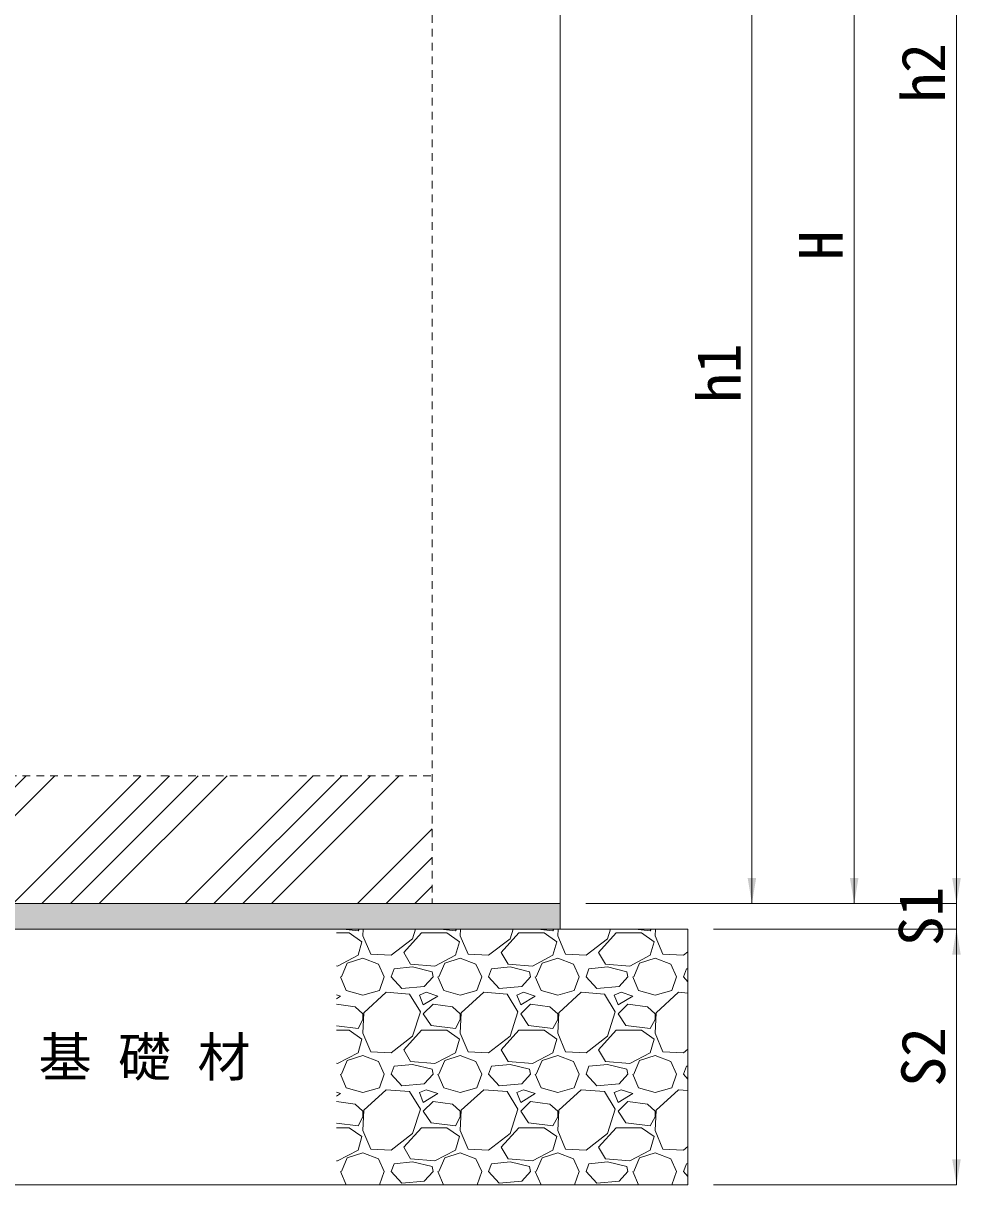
# Model space of a CAD drawing. Units: millimetres at full size, sheet at 1:20; details may follow other scales. Extents: x 77366 to 95666, y -7115 to 5664.
# Drawn here: x 84163 to 84897, y 2775 to 3684 of the extents above; entities that cross this region are included whole.
import ezdxf
from ezdxf.enums import TextEntityAlignment as Align

# ---------------------------------------------------------------- set-up
doc = ezdxf.new("R2010")
doc.units = ezdxf.units.MM
doc.header["$LTSCALE"] = 20
doc.linetypes.add('USER1', pattern=[0.54, 0.3, -0.24])
for name, color, linetype, lineweight in [('ハッチング', 7, 'Continuous', 5), ('基礎', 7, 'Continuous', 5), ('寸法線', 7, 'Continuous', 13), ('本体', 2, 'Continuous', 20), ('補助線', 8, 'Continuous', 13)]:
    doc.layers.add(name, color=color, linetype=linetype, lineweight=lineweight)
doc.layers.add('文字', color=7, linetype='Continuous')
doc.styles.add('ＭＳ ゴシック', font='')
doc.styles.get('ＭＳ ゴシック').set_extended_font_data('MS Gothic')

# ---------------------------------------------------------------- blocks, each defined once
blk = doc.blocks.new('filled_arrow')
at = {"color": 0, "linetype": 'Continuous', "lineweight": -2}
blk.add_solid([(7.5, 1.25), (0, 0), (7.5, -1.25)], dxfattribs=at)

msp = doc.modelspace()

# ---------------------------------------------------------------- hatches: boundary and pattern name
at = {"layer": 'ハッチング', "lineweight": 9}
h = msp.add_hatch(dxfattribs=at)
h.set_pattern_fill('USER', color=256, style=0, pattern_type=2)
h.set_pattern_definition([(45, (4692.5, 178.71), (-67.35192, 67.35192), []), (45, (4714.95, 178.71), (-67.35192, 67.35192), []), (45, (4737.4, 178.71), (-67.35192, 67.35192), []), (45, (4759.85, 178.71), (-67.35192, 67.35192), [])])
h.paths.add_polyline_path([(84033.3, 3095.17), (84033.3, 2995.17), (84483.3, 2995.17), (84483.3, 3095.17)])
at = {"layer": '補助線'}
msp.add_hatch(color=7, dxfattribs=at).paths.add_polyline_path([(84583.3, 2975.17), (84583.3, 2995.17), (83933.3, 2995.17), (83933.3, 2975.17)])

# ---------------------------------------------------------------- linework, layer by layer
at = {"layer": 'ハッチング'}
for p, q in [((84408.3, 2972.24), (84418.38, 2972.24)), ((84413.51, 2975.17), (84425.24, 2973.76)), ((84418.38, 2972.24), (84428.29, 2965.38)), ((84425.24, 2973.76), (84426.02, 2975.17)), ((84429.3, 2975.17), (84429.05, 2969.95)), ((84461.05, 2957), (84474.77, 2972.24)), ((84467.91, 2967.67), (84470.31, 2975.17)), ((84474.77, 2972.24), (84494.58, 2972.24)), ((84489.71, 2975.17), (84501.44, 2973.76)), ((84494.58, 2972.24), (84504.49, 2965.38)), ((84501.44, 2973.76), (84502.22, 2975.17)), ((84505.5, 2975.17), (84505.25, 2969.95)), ((84537.25, 2957), (84550.97, 2972.24)), ((84544.11, 2967.67), (84546.51, 2975.17)), ((84550.97, 2972.24), (84570.78, 2972.24)), ((84565.91, 2975.17), (84577.64, 2973.76)), ((84570.78, 2972.24), (84580.69, 2965.38)), ((84577.64, 2973.76), (84578.42, 2975.17)), ((84581.7, 2975.17), (84581.45, 2969.95)), ((84613.45, 2957), (84627.17, 2972.24)), ((84620.31, 2967.67), (84622.71, 2975.17)), ((84627.17, 2972.24), (84646.98, 2972.24)), ((84642.11, 2975.17), (84653.84, 2973.76)), ((84646.98, 2972.24), (84656.89, 2965.38)), ((84653.84, 2973.76), (84654.62, 2975.17)), ((84657.9, 2975.17), (84657.65, 2969.95)), ((84428.29, 2965.38), (84425.24, 2954.71)), ((84429.05, 2969.95), (84435.15, 2955.48)), ((84451.15, 2954.71), (84467.91, 2967.67)), ((84504.49, 2965.38), (84501.44, 2954.71)), ((84505.25, 2969.95), (84511.35, 2955.48)), ((84527.35, 2954.71), (84544.11, 2967.67)), ((84580.69, 2965.38), (84577.64, 2954.71)), ((84581.45, 2969.95), (84587.55, 2955.48)), ((84603.55, 2954.71), (84620.31, 2967.67)), ((84656.89, 2965.38), (84653.84, 2954.71)), ((84657.65, 2969.95), (84663.75, 2955.48)), ((84425.24, 2954.71), (84409.24, 2946.33)), ((84435.15, 2955.48), (84451.15, 2954.71)), ((84466.39, 2947.86), (84461.05, 2957)), ((84501.44, 2954.71), (84485.44, 2946.33)), ((84511.35, 2955.48), (84527.35, 2954.71)), ((84542.59, 2947.86), (84537.25, 2957)), ((84577.64, 2954.71), (84561.64, 2946.33)), ((84587.55, 2955.48), (84603.55, 2954.71)), ((84618.79, 2947.86), (84613.45, 2957)), ((84653.84, 2954.71), (84637.84, 2946.33)), ((84663.75, 2955.48), (84679.75, 2954.71)), ((84679.75, 2954.71), (84683.3, 2957.46)), ((84409.24, 2946.33), (84408.3, 2946.41)), ((84412.29, 2937.95), (84416.86, 2948.62)), ((84416.86, 2948.62), (84429.05, 2952.43)), ((84429.05, 2952.43), (84441.24, 2947.86)), ((84441.24, 2947.86), (84445.81, 2937.95)), ((84467.91, 2945.57), (84453.43, 2944.05)), ((84485.44, 2946.33), (84466.39, 2947.86)), ((84483.15, 2941.76), (84467.91, 2945.57)), ((84488.49, 2937.95), (84493.06, 2948.62)), ((84493.06, 2948.62), (84505.25, 2952.43)), ((84505.25, 2952.43), (84517.44, 2947.86)), ((84517.44, 2947.86), (84522.01, 2937.95)), ((84544.11, 2945.57), (84529.63, 2944.05)), ((84561.64, 2946.33), (84542.59, 2947.86)), ((84559.35, 2941.76), (84544.11, 2945.57)), ((84564.69, 2937.95), (84569.26, 2948.62)), ((84569.26, 2948.62), (84581.45, 2952.43)), ((84581.45, 2952.43), (84593.64, 2947.86)), ((84593.64, 2947.86), (84598.21, 2937.95)), ((84620.31, 2945.57), (84605.83, 2944.05)), ((84637.84, 2946.33), (84618.79, 2947.86)), ((84635.55, 2941.76), (84620.31, 2945.57)), ((84640.89, 2937.95), (84645.46, 2948.62)), ((84645.46, 2948.62), (84657.65, 2952.43)), ((84657.65, 2952.43), (84669.84, 2947.86)), ((84669.84, 2947.86), (84674.41, 2937.95)), ((84411.52, 2937.95), (84416.1, 2927.28)), ((84442, 2927.28), (84445.81, 2937.95)), ((84451.15, 2937.95), (84453.43, 2944.05)), ((84459.53, 2928.81), (84451.15, 2937.95)), ((84483.91, 2937.95), (84477.06, 2930.33)), ((84483.91, 2937.95), (84483.15, 2941.76)), ((84487.72, 2937.95), (84492.3, 2927.28)), ((84518.2, 2927.28), (84522.01, 2937.95)), ((84527.35, 2937.95), (84529.63, 2944.05)), ((84535.73, 2928.81), (84527.35, 2937.95)), ((84560.11, 2937.95), (84553.26, 2930.33)), ((84560.11, 2937.95), (84559.35, 2941.76)), ((84563.92, 2937.95), (84568.5, 2927.28)), ((84594.4, 2927.28), (84598.21, 2937.95)), ((84603.55, 2937.95), (84605.83, 2944.05)), ((84611.93, 2928.81), (84603.55, 2937.95)), ((84636.31, 2937.95), (84629.46, 2930.33)), ((84636.31, 2937.95), (84635.55, 2941.76)), ((84640.12, 2937.95), (84644.7, 2927.28)), ((84670.6, 2927.28), (84674.41, 2937.95)), ((84679.75, 2937.95), (84682.03, 2944.05)), ((84683.3, 2934.08), (84679.75, 2937.95)), ((84683.3, 2944.18), (84682.03, 2944.05)), ((84416.1, 2927.28), (84429.05, 2923.47)), ((84429.05, 2923.47), (84442, 2927.28)), ((84477.06, 2930.33), (84459.53, 2928.81)), ((84492.3, 2927.28), (84505.25, 2923.47)), ((84505.25, 2923.47), (84518.2, 2927.28)), ((84553.26, 2930.33), (84535.73, 2928.81)), ((84568.5, 2927.28), (84581.45, 2923.47)), ((84581.45, 2923.47), (84594.4, 2927.28)), ((84629.46, 2930.33), (84611.93, 2928.81)), ((84644.7, 2927.28), (84657.65, 2923.47)), ((84657.65, 2923.47), (84670.6, 2927.28)), ((84411.52, 2922.71), (84408.3, 2923.79)), ((84408.3, 2920.77), (84411.52, 2922.71)), ((84447.34, 2925.76), (84429.81, 2909.76)), ((84465.63, 2924.23), (84447.34, 2925.76)), ((84474.01, 2910.52), (84465.63, 2924.23)), ((84478.58, 2925.76), (84473.25, 2923.47)), ((84473.25, 2923.47), (84476.29, 2915.85)), ((84476.29, 2915.85), (84487.72, 2922.71)), ((84487.72, 2922.71), (84478.58, 2925.76)), ((84523.54, 2925.76), (84506.01, 2909.76)), ((84541.83, 2924.23), (84523.54, 2925.76)), ((84550.21, 2910.52), (84541.83, 2924.23)), ((84554.78, 2925.76), (84549.45, 2923.47)), ((84549.45, 2923.47), (84552.49, 2915.85)), ((84552.49, 2915.85), (84563.92, 2922.71)), ((84563.92, 2922.71), (84554.78, 2925.76)), ((84599.74, 2925.76), (84582.21, 2909.76)), ((84618.03, 2924.23), (84599.74, 2925.76)), ((84626.41, 2910.52), (84618.03, 2924.23)), ((84630.98, 2925.76), (84625.65, 2923.47)), ((84625.65, 2923.47), (84628.69, 2915.85)), ((84628.69, 2915.85), (84640.12, 2922.71)), ((84640.12, 2922.71), (84630.98, 2925.76)), ((84675.94, 2925.76), (84658.41, 2909.76)), ((84683.3, 2925.15), (84675.94, 2925.76)), ((84422.95, 2914.33), (84408.3, 2916.53)), ((84429.05, 2908.99), (84422.95, 2914.33)), ((84429.81, 2909.76), (84429.05, 2893.75)), ((84429.05, 2904.42), (84429.05, 2908.99)), ((84467.91, 2891.47), (84474.01, 2910.52)), ((84483.91, 2916.61), (84476.29, 2908.99)), ((84476.29, 2908.99), (84482.39, 2899.85)), ((84499.15, 2914.33), (84483.91, 2916.61)), ((84505.25, 2908.99), (84499.15, 2914.33)), ((84506.01, 2909.76), (84505.25, 2893.75)), ((84505.25, 2904.42), (84505.25, 2908.99)), ((84544.11, 2891.47), (84550.21, 2910.52)), ((84560.11, 2916.61), (84552.49, 2908.99)), ((84552.49, 2908.99), (84558.59, 2899.85)), ((84575.35, 2914.33), (84560.11, 2916.61)), ((84581.45, 2908.99), (84575.35, 2914.33)), ((84582.21, 2909.76), (84581.45, 2893.75)), ((84581.45, 2904.42), (84581.45, 2908.99)), ((84620.31, 2891.47), (84626.41, 2910.52)), ((84636.31, 2916.61), (84628.69, 2908.99)), ((84628.69, 2908.99), (84634.79, 2899.85)), ((84651.55, 2914.33), (84636.31, 2916.61)), ((84657.65, 2908.99), (84651.55, 2914.33)), ((84658.41, 2909.76), (84657.65, 2893.75)), ((84657.65, 2904.42), (84657.65, 2908.99)), ((84408.3, 2899.6), (84425.24, 2897.56)), ((84425.24, 2897.56), (84429.05, 2904.42)), ((84482.39, 2899.85), (84501.44, 2897.56)), ((84501.44, 2897.56), (84505.25, 2904.42)), ((84558.59, 2899.85), (84577.64, 2897.56)), ((84577.64, 2897.56), (84581.45, 2904.42)), ((84634.79, 2899.85), (84653.84, 2897.56)), ((84653.84, 2897.56), (84657.65, 2904.42)), ((84408.3, 2896.04), (84418.38, 2896.04)), ((84418.38, 2896.04), (84428.29, 2889.18)), ((84429.05, 2893.75), (84435.15, 2879.28)), ((84451.15, 2878.51), (84467.91, 2891.47)), ((84461.05, 2880.8), (84474.77, 2896.04)), ((84474.77, 2896.04), (84494.58, 2896.04)), ((84494.58, 2896.04), (84504.49, 2889.18)), ((84505.25, 2893.75), (84511.35, 2879.28)), ((84527.35, 2878.51), (84544.11, 2891.47)), ((84537.25, 2880.8), (84550.97, 2896.04)), ((84550.97, 2896.04), (84570.78, 2896.04)), ((84570.78, 2896.04), (84580.69, 2889.18)), ((84581.45, 2893.75), (84587.55, 2879.28)), ((84603.55, 2878.51), (84620.31, 2891.47)), ((84613.45, 2880.8), (84627.17, 2896.04)), ((84627.17, 2896.04), (84646.98, 2896.04)), ((84646.98, 2896.04), (84656.89, 2889.18)), ((84657.65, 2893.75), (84663.75, 2879.28)), ((84428.29, 2889.18), (84425.24, 2878.51)), ((84504.49, 2889.18), (84501.44, 2878.51)), ((84580.69, 2889.18), (84577.64, 2878.51)), ((84656.89, 2889.18), (84653.84, 2878.51)), ((84679.75, 2878.51), (84683.3, 2881.26)), ((84425.24, 2878.51), (84409.24, 2870.13)), ((84412.29, 2861.75), (84416.86, 2872.42)), ((84416.86, 2872.42), (84429.05, 2876.23)), ((84429.05, 2876.23), (84441.24, 2871.66)), ((84435.15, 2879.28), (84451.15, 2878.51)), ((84466.39, 2871.66), (84461.05, 2880.8)), ((84501.44, 2878.51), (84485.44, 2870.13)), ((84488.49, 2861.75), (84493.06, 2872.42)), ((84493.06, 2872.42), (84505.25, 2876.23)), ((84505.25, 2876.23), (84517.44, 2871.66)), ((84511.35, 2879.28), (84527.35, 2878.51)), ((84542.59, 2871.66), (84537.25, 2880.8)), ((84577.64, 2878.51), (84561.64, 2870.13)), ((84564.69, 2861.75), (84569.26, 2872.42)), ((84569.26, 2872.42), (84581.45, 2876.23)), ((84581.45, 2876.23), (84593.64, 2871.66)), ((84587.55, 2879.28), (84603.55, 2878.51)), ((84618.79, 2871.66), (84613.45, 2880.8)), ((84653.84, 2878.51), (84637.84, 2870.13)), ((84640.89, 2861.75), (84645.46, 2872.42)), ((84645.46, 2872.42), (84657.65, 2876.23)), ((84657.65, 2876.23), (84669.84, 2871.66)), ((84663.75, 2879.28), (84679.75, 2878.51)), ((84409.24, 2870.13), (84408.3, 2870.21)), ((84441.24, 2871.66), (84445.81, 2861.75)), ((84451.15, 2861.75), (84453.43, 2867.85)), ((84467.91, 2869.37), (84453.43, 2867.85)), ((84485.44, 2870.13), (84466.39, 2871.66)), ((84483.15, 2865.56), (84467.91, 2869.37)), ((84483.91, 2861.75), (84483.15, 2865.56)), ((84517.44, 2871.66), (84522.01, 2861.75)), ((84527.35, 2861.75), (84529.63, 2867.85)), ((84544.11, 2869.37), (84529.63, 2867.85)), ((84561.64, 2870.13), (84542.59, 2871.66)), ((84559.35, 2865.56), (84544.11, 2869.37)), ((84560.11, 2861.75), (84559.35, 2865.56)), ((84593.64, 2871.66), (84598.21, 2861.75)), ((84603.55, 2861.75), (84605.83, 2867.85)), ((84620.31, 2869.37), (84605.83, 2867.85)), ((84637.84, 2870.13), (84618.79, 2871.66)), ((84635.55, 2865.56), (84620.31, 2869.37)), ((84636.31, 2861.75), (84635.55, 2865.56)), ((84669.84, 2871.66), (84674.41, 2861.75)), ((84679.75, 2861.75), (84682.03, 2867.85)), ((84683.3, 2867.98), (84682.03, 2867.85)), ((84411.52, 2861.75), (84416.1, 2851.08)), ((84442, 2851.08), (84445.81, 2861.75)), ((84459.53, 2852.61), (84451.15, 2861.75)), ((84477.06, 2854.13), (84459.53, 2852.61)), ((84483.91, 2861.75), (84477.06, 2854.13)), ((84487.72, 2861.75), (84492.3, 2851.08)), ((84518.2, 2851.08), (84522.01, 2861.75)), ((84535.73, 2852.61), (84527.35, 2861.75)), ((84553.26, 2854.13), (84535.73, 2852.61)), ((84560.11, 2861.75), (84553.26, 2854.13)), ((84563.92, 2861.75), (84568.5, 2851.08)), ((84594.4, 2851.08), (84598.21, 2861.75)), ((84611.93, 2852.61), (84603.55, 2861.75)), ((84629.46, 2854.13), (84611.93, 2852.61)), ((84636.31, 2861.75), (84629.46, 2854.13)), ((84640.12, 2861.75), (84644.7, 2851.08)), ((84670.6, 2851.08), (84674.41, 2861.75)), ((84683.3, 2857.88), (84679.75, 2861.75)), ((84411.52, 2846.51), (84408.3, 2847.59)), ((84408.3, 2844.57), (84411.52, 2846.51)), ((84416.1, 2851.08), (84429.05, 2847.27)), ((84429.05, 2847.27), (84442, 2851.08)), ((84447.34, 2849.56), (84429.81, 2833.56)), ((84465.63, 2848.03), (84447.34, 2849.56)), ((84474.01, 2834.32), (84465.63, 2848.03)), ((84478.58, 2849.56), (84473.25, 2847.27)), ((84473.25, 2847.27), (84476.29, 2839.65)), ((84476.29, 2839.65), (84487.72, 2846.51)), ((84487.72, 2846.51), (84478.58, 2849.56)), ((84492.3, 2851.08), (84505.25, 2847.27)), ((84505.25, 2847.27), (84518.2, 2851.08)), ((84523.54, 2849.56), (84506.01, 2833.56)), ((84541.83, 2848.03), (84523.54, 2849.56)), ((84550.21, 2834.32), (84541.83, 2848.03)), ((84554.78, 2849.56), (84549.45, 2847.27)), ((84549.45, 2847.27), (84552.49, 2839.65)), ((84552.49, 2839.65), (84563.92, 2846.51)), ((84563.92, 2846.51), (84554.78, 2849.56)), ((84568.5, 2851.08), (84581.45, 2847.27)), ((84581.45, 2847.27), (84594.4, 2851.08)), ((84599.74, 2849.56), (84582.21, 2833.56)), ((84618.03, 2848.03), (84599.74, 2849.56)), ((84626.41, 2834.32), (84618.03, 2848.03)), ((84630.98, 2849.56), (84625.65, 2847.27)), ((84625.65, 2847.27), (84628.69, 2839.65)), ((84628.69, 2839.65), (84640.12, 2846.51)), ((84640.12, 2846.51), (84630.98, 2849.56)), ((84644.7, 2851.08), (84657.65, 2847.27)), ((84657.65, 2847.27), (84670.6, 2851.08)), ((84675.94, 2849.56), (84658.41, 2833.56)), ((84683.3, 2848.95), (84675.94, 2849.56)), ((84422.95, 2838.13), (84408.3, 2840.33)), ((84429.05, 2832.79), (84422.95, 2838.13)), ((84483.91, 2840.41), (84476.29, 2832.79)), ((84499.15, 2838.13), (84483.91, 2840.41)), ((84505.25, 2832.79), (84499.15, 2838.13)), ((84560.11, 2840.41), (84552.49, 2832.79)), ((84575.35, 2838.13), (84560.11, 2840.41)), ((84581.45, 2832.79), (84575.35, 2838.13)), ((84636.31, 2840.41), (84628.69, 2832.79)), ((84651.55, 2838.13), (84636.31, 2840.41)), ((84657.65, 2832.79), (84651.55, 2838.13)), ((84425.24, 2821.36), (84429.05, 2828.22)), ((84429.81, 2833.56), (84429.05, 2817.55)), ((84429.05, 2828.22), (84429.05, 2832.79)), ((84467.91, 2815.27), (84474.01, 2834.32)), ((84476.29, 2832.79), (84482.39, 2823.65)), ((84501.44, 2821.36), (84505.25, 2828.22)), ((84506.01, 2833.56), (84505.25, 2817.55)), ((84505.25, 2828.22), (84505.25, 2832.79)), ((84544.11, 2815.27), (84550.21, 2834.32)), ((84552.49, 2832.79), (84558.59, 2823.65)), ((84577.64, 2821.36), (84581.45, 2828.22)), ((84582.21, 2833.56), (84581.45, 2817.55)), ((84581.45, 2828.22), (84581.45, 2832.79)), ((84620.31, 2815.27), (84626.41, 2834.32)), ((84628.69, 2832.79), (84634.79, 2823.65)), ((84653.84, 2821.36), (84657.65, 2828.22)), ((84658.41, 2833.56), (84657.65, 2817.55)), ((84657.65, 2828.22), (84657.65, 2832.79)), ((84408.3, 2823.4), (84425.24, 2821.36)), ((84408.3, 2819.84), (84418.38, 2819.84)), ((84418.38, 2819.84), (84428.29, 2812.98)), ((84429.05, 2817.55), (84435.15, 2803.08)), ((84461.05, 2804.6), (84474.77, 2819.84)), ((84474.77, 2819.84), (84494.58, 2819.84)), ((84482.39, 2823.65), (84501.44, 2821.36)), ((84494.58, 2819.84), (84504.49, 2812.98)), ((84505.25, 2817.55), (84511.35, 2803.08)), ((84537.25, 2804.6), (84550.97, 2819.84)), ((84550.97, 2819.84), (84570.78, 2819.84)), ((84558.59, 2823.65), (84577.64, 2821.36)), ((84570.78, 2819.84), (84580.69, 2812.98)), ((84581.45, 2817.55), (84587.55, 2803.08)), ((84613.45, 2804.6), (84627.17, 2819.84)), ((84627.17, 2819.84), (84646.98, 2819.84)), ((84634.79, 2823.65), (84653.84, 2821.36)), ((84646.98, 2819.84), (84656.89, 2812.98)), ((84657.65, 2817.55), (84663.75, 2803.08)), ((84428.29, 2812.98), (84425.24, 2802.31)), ((84451.15, 2802.31), (84467.91, 2815.27)), ((84504.49, 2812.98), (84501.44, 2802.31)), ((84527.35, 2802.31), (84544.11, 2815.27)), ((84580.69, 2812.98), (84577.64, 2802.31)), ((84603.55, 2802.31), (84620.31, 2815.27)), ((84656.89, 2812.98), (84653.84, 2802.31)), ((84425.24, 2802.31), (84409.24, 2793.93)), ((84416.86, 2796.22), (84429.05, 2800.03)), ((84429.05, 2800.03), (84441.24, 2795.46)), ((84435.15, 2803.08), (84451.15, 2802.31)), ((84466.39, 2795.46), (84461.05, 2804.6)), ((84501.44, 2802.31), (84485.44, 2793.93)), ((84493.06, 2796.22), (84505.25, 2800.03)), ((84505.25, 2800.03), (84517.44, 2795.46)), ((84511.35, 2803.08), (84527.35, 2802.31)), ((84542.59, 2795.46), (84537.25, 2804.6)), ((84577.64, 2802.31), (84561.64, 2793.93)), ((84569.26, 2796.22), (84581.45, 2800.03)), ((84581.45, 2800.03), (84593.64, 2795.46)), ((84587.55, 2803.08), (84603.55, 2802.31)), ((84618.79, 2795.46), (84613.45, 2804.6)), ((84653.84, 2802.31), (84637.84, 2793.93)), ((84645.46, 2796.22), (84657.65, 2800.03)), ((84657.65, 2800.03), (84669.84, 2795.46)), ((84663.75, 2803.08), (84679.75, 2802.31)), ((84679.75, 2802.31), (84683.3, 2805.06)), ((84409.24, 2793.93), (84408.3, 2794.01)), ((84412.29, 2785.55), (84416.86, 2796.22)), ((84441.24, 2795.46), (84445.81, 2785.55)), ((84451.15, 2785.55), (84453.43, 2791.65)), ((84467.91, 2793.17), (84453.43, 2791.65)), ((84485.44, 2793.93), (84466.39, 2795.46)), ((84483.15, 2789.36), (84467.91, 2793.17)), ((84488.49, 2785.55), (84493.06, 2796.22)), ((84517.44, 2795.46), (84522.01, 2785.55)), ((84527.35, 2785.55), (84529.63, 2791.65)), ((84544.11, 2793.17), (84529.63, 2791.65)), ((84561.64, 2793.93), (84542.59, 2795.46)), ((84559.35, 2789.36), (84544.11, 2793.17)), ((84564.69, 2785.55), (84569.26, 2796.22)), ((84593.64, 2795.46), (84598.21, 2785.55)), ((84603.55, 2785.55), (84605.83, 2791.65)), ((84620.31, 2793.17), (84605.83, 2791.65)), ((84637.84, 2793.93), (84618.79, 2795.46)), ((84635.55, 2789.36), (84620.31, 2793.17)), ((84640.89, 2785.55), (84645.46, 2796.22)), ((84669.84, 2795.46), (84674.41, 2785.55)), ((84679.75, 2785.55), (84682.03, 2791.65)), ((84683.3, 2791.78), (84682.03, 2791.65)), ((84411.52, 2785.55), (84415.97, 2775.17)), ((84442.11, 2775.17), (84445.81, 2785.55)), ((84459.53, 2776.41), (84451.15, 2785.55)), ((84483.91, 2785.55), (84477.06, 2777.93)), ((84483.91, 2785.55), (84483.15, 2789.36)), ((84487.72, 2785.55), (84492.17, 2775.17)), ((84518.31, 2775.17), (84522.01, 2785.55)), ((84535.73, 2776.41), (84527.35, 2785.55)), ((84560.11, 2785.55), (84553.26, 2777.93)), ((84560.11, 2785.55), (84559.35, 2789.36)), ((84563.92, 2785.55), (84568.37, 2775.17)), ((84594.51, 2775.17), (84598.21, 2785.55)), ((84611.93, 2776.41), (84603.55, 2785.55)), ((84636.31, 2785.55), (84629.46, 2777.93)), ((84636.31, 2785.55), (84635.55, 2789.36)), ((84640.12, 2785.55), (84644.57, 2775.17)), ((84670.71, 2775.17), (84674.41, 2785.55)), ((84683.3, 2781.68), (84679.75, 2785.55)), ((84477.06, 2777.93), (84459.53, 2776.41)), ((84553.26, 2777.93), (84535.73, 2776.41)), ((84629.46, 2777.93), (84611.93, 2776.41))]:
    msp.add_line(p, q, dxfattribs=at)
at = {"layer": '基礎', "color": 3, "lineweight": 20}
for p, q in [((84043.3, 2995.17), (84473.3, 2995.17)), ((84583.3, 2995.17), (84583.3, 2975.17)), ((83833.3, 2975.17), (84683.3, 2975.17)), ((84683.3, 2975.17), (84683.3, 2775.17)), ((83833.3, 2775.17), (84683.3, 2775.17))]:
    msp.add_line(p, q, dxfattribs=at)
at = {"layer": '寸法線'}
for p, q in [((84893.3, 4295.17), (84893.3, 2995.17)), ((84813.3, 2995.17), (84813.3, 4025.17)), ((84733.3, 3825.17), (84733.3, 2995.17)), ((84893.3, 3035.17), (84893.3, 2935.17)), ((84603.3, 2995.17), (84733.3, 2995.17)), ((84603.3, 2995.17), (84813.3, 2995.17)), ((84603.3, 2995.17), (84893.3, 2995.17)), ((84603.3, 2995.17), (84893.3, 2995.17)), ((84703.3, 2975.17), (84893.3, 2975.17)), ((84703.3, 2975.17), (84893.3, 2975.17)), ((84893.3, 2975.17), (84893.3, 2775.17)), ((84703.3, 2775.17), (84893.3, 2775.17))]:
    msp.add_line(p, q, dxfattribs=at)
at = {"layer": '本体', "linetype": 'USER1', "lineweight": 9}
for p, q in [((84483.3, 4025.17), (84483.3, 2995.17)), ((84033.3, 3095.17), (84483.3, 3095.17))]:
    msp.add_line(p, q, dxfattribs=at)
at = {"layer": '本体'}
for p in [(84583.3, 3825.17), (83933.3, 2995.17)]:
    msp.add_line(p, (84583.3, 2995.17), dxfattribs=at)

# ---------------------------------------------------------------- block references
at = {"layer": '寸法線', "xscale": 2.67, "yscale": 2.67}
for p, rotation in [((84733.3, 2995.17), 90), ((84813.3, 2995.17), 90), ((84893.3, 2995.17), 90), ((84893.3, 2995.17), 90), ((84893.3, 2975.17), 270), ((84893.3, 2975.17), 270), ((84893.3, 2775.17), 90)]:
    msp.add_blockref('filled_arrow', p, dxfattribs=dict(at, rotation=rotation))

# ---------------------------------------------------------------- texts
at = {"layer": '寸法線', "style": 'ＭＳ ゴシック'}
for s, p in [('h2', (84867.3, 3645.17)), ('H', (84787.3, 3510.17)), ('h1', (84707.3, 3410.17)), ('S1', (84865.3, 2985.17)), ('S2', (84867.3, 2875.17))]:
    msp.add_text(s, height=34.18, rotation=90, dxfattribs=at).set_placement(p, align=Align.MIDDLE_CENTER)
at = {"layer": '文字', "style": 'ＭＳ ゴシック'}
msp.add_text('基 礎 材', height=30.38, dxfattribs=at).set_placement((84258.3, 2875.17), align=Align.MIDDLE_CENTER)

doc.saveas('drawing.dxf')
